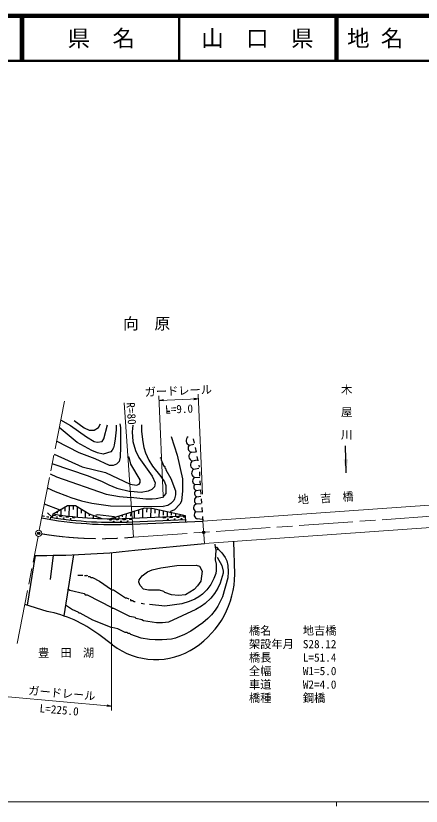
# Model space of a CAD drawing. Units: millimetres, scale not verified. Extents: x 40000 to 680000, y 20000 to 380000.
# Drawn here: x 296596 to 386862, y 204000 to 380000 of the extents above; entities that cross this region are included whole.
import ezdxf
from ezdxf.enums import TextEntityAlignment as Align

# ---------------------------------------------------------------- set-up
doc = ezdxf.new("R2010")
doc.units = ezdxf.units.MM
doc.header["$LTSCALE"] = 1000
doc.header["$PDMODE"] = 32
doc.header["$PDSIZE"] = 500
doc.linetypes.add('CHAIN', pattern=[18.5, 12, -1.5, 3.5, -1.5])
for name, color, linetype, lineweight in [('M-BGD', 7, 'Continuous', 25), ('M-BMK', 2, 'CHAIN', 13), ('M-BMK-SRVR', 3, 'Continuous', 13), ('M-STR-HTXT', 7, 'Continuous', 13), ('M-STR-STR1', 1, 'Continuous', 13), ('M-TTL', 2, 'Continuous', 140), ('M-TTL-BAND', 7, 'Continuous', 13), ('M-TTL-LINE', 7, 'Continuous', 50), ('M-TTL-TXT', 7, 'Continuous', 13)]:
    doc.layers.add(name, color=color, linetype=linetype, lineweight=lineweight)
doc.layers.add('M-BMK-HTXT', color=7, linetype='Continuous')
doc.layers.add('M-OTRS', color=6, linetype='Continuous')
doc.styles.add('@ＭＳ ゴシック', font='')
doc.styles.add('ＭＳ ゴシック', font='')
doc.styles.get('@ＭＳ ゴシック').set_extended_font_data('@MS Gothic')
doc.styles.get('ＭＳ ゴシック').set_extended_font_data('MS Gothic')

# ---------------------------------------------------------------- blocks, each defined once
blk = doc.blocks.new('open_arrow')
at = {"color": 0, "linetype": 'Continuous', "lineweight": -2}
blk.add_lwpolyline([(7.5, 1.25), (0, 0), (7.5, -1.25)], dxfattribs=at)
blk = doc.blocks.new('filled_arrow')
at = {"color": 0, "linetype": 'Continuous', "lineweight": -2}
blk.add_solid([(7.5, 1.25), (0, 0), (7.5, -1.25)], dxfattribs=at)

msp = doc.modelspace()

# ---------------------------------------------------------------- linework, layer by layer
at = {"layer": 'M-BGD'}
for p, q in [((330184, 291987), (330861, 291987)), ((336086, 285795), (336299, 284818)), ((335290, 284416), (336235, 284618)), ((336512, 283841), (336725, 282864)), ((370136, 278234), (370019, 284233)), ((335695, 282863), (336572, 282897)), ((336938, 281887), (337151, 280910)), ((335931, 280872), (336944, 281142)), ((337363, 279932), (337396, 279461)), ((336269, 279049), (337315, 279285)), ((337465, 278463), (337534, 277466)), ((336471, 277193), (337551, 277294)), ((337603, 276468), (337672, 275470)), ((336505, 275640), (337551, 275741)), ((336809, 274324), (337652, 274459)), ((336910, 272906), (337821, 273007)), ((337741, 274473), (337810, 273475)), ((302921, 271329), (306393, 269974)), ((336842, 271319), (337889, 271387)), ((337879, 272478), (337948, 271480)), ((304793, 268278), (303687, 269292)), ((304917, 269069), (308133, 270946)), ((305814, 269592), (305814, 269273)), ((306635, 270072), (306617, 268816)), ((307545, 270603), (307532, 269714)), ((308133, 270946), (309888, 270937)), ((308453, 270944), (308419, 268586)), ((309357, 270940), (309344, 270049)), ((309888, 270937), (312909, 269089)), ((310257, 270711), (310224, 268395)), ((311155, 270162), (311142, 269270)), ((312052, 269613), (312033, 268243)), ((325254, 270397), (317674, 268016)), ((322184, 269433), (322168, 268598)), ((322310, 270821), (329422, 270736)), ((322979, 269682), (322956, 268138)), ((323898, 269971), (323885, 269069)), ((324818, 270260), (324789, 268216)), ((326908, 270262), (325254, 270397)), ((325736, 270358), (325723, 269454)), ((326652, 270283), (326624, 268295)), ((334417, 268628), (326908, 270262)), ((327568, 270118), (327555, 269213)), ((328484, 269919), (328462, 268373)), ((329425, 269714), (329412, 268806)), ((330318, 269520), (330302, 268452)), ((331197, 269329), (331206, 268826)), ((336674, 269564), (338024, 269632)), ((338017, 270482), (338087, 269485)), ((304336, 267846), (304413, 268339)), ((304793, 268278), (304917, 269069)), ((304880, 268821), (305359, 268750)), ((305395, 268994), (305359, 268750)), ((306353, 268853), (306316, 268608)), ((306316, 268608), (306583, 268568)), ((306583, 268568), (306801, 268540)), ((306832, 268786), (306801, 268540)), ((307792, 268662), (307761, 268418)), ((307761, 268418), (308241, 268357)), ((308273, 268603), (308241, 268357)), ((309235, 268495), (309209, 268251)), ((309209, 268251), (309691, 268200)), ((309716, 268445), (309691, 268200)), ((312909, 269089), (315775, 268050)), ((312909, 269089), (312912, 268619)), ((313842, 268751), (313833, 268130)), ((314697, 268441), (314698, 268255)), ((317447, 268018), (317444, 267777)), ((317444, 267777), (317928, 267770)), ((317931, 268014), (317928, 267770)), ((318734, 268349), (318725, 268147)), ((318916, 268016), (318916, 267777)), ((319416, 267777), (318916, 267777)), ((319416, 268021), (319416, 267777)), ((319563, 268609), (319554, 268023)), ((320288, 268837), (320269, 268429)), ((320417, 268040), (320428, 267779)), ((320928, 267801), (320428, 267779)), ((320917, 268055), (320928, 267801)), ((321142, 269105), (321127, 268061)), ((321917, 268092), (321928, 267843)), ((322428, 267865), (321928, 267843)), ((322417, 268114), (322428, 267865)), ((322454, 268116), (334417, 268628)), ((322491, 267317), (334452, 267829)), ((329417, 268414), (329428, 268164)), ((329928, 268186), (329428, 268164)), ((329917, 268435), (329928, 268186)), ((330917, 268478), (330928, 268228)), ((331428, 268250), (330928, 268228)), ((331417, 268500), (331428, 268250)), ((332155, 269120), (332146, 268531)), ((332417, 268542), (332428, 268293)), ((332928, 268314), (332428, 268293)), ((332917, 268564), (332928, 268314)), ((333137, 268906), (333155, 268674)), ((333917, 268606), (333928, 268357)), ((334428, 268378), (333928, 268357)), ((334473, 267329), (334417, 268628)), ((338125, 267809), (337045, 267978)), ((338156, 268487), (338225, 267489)), ((322514, 266818), (338225, 267489)), ((323088, 260978), (338575, 262502)), ((340937, 262354), (341021, 261677)), ((345380, 255664), (345136, 262963)), ((341021, 261677), (341106, 260999)), ((341699, 261169), (341106, 260999)), ((300929, 259846), (299152, 248742)), ((304886, 259863), (304219, 254510)), ((309429, 259981), (307254, 246390)), ((310372, 255411), (311557, 255411)), ((317907, 252279), (317907, 252109)), ((303542, 247360), (298618, 248910)), ((317992, 248215), (317992, 248045)), ((324511, 249231), (325273, 249061)), ((318141, 239934), (315052, 242196)), ((317992, 240171), (317992, 239917))]:
    msp.add_line(p, q, dxfattribs=at)
for points in [[(319770, 289109), (319939, 288347), (319939, 284029), (319855, 281743), (319601, 280727), (319008, 280134), (318246, 279880), (317484, 279880), (314267, 281319), (310711, 282674), (305631, 285299)], [(318923, 288855), (318923, 287839), (318754, 285807), (318500, 284367), (318331, 283775), (318077, 283267), (317738, 282928), (316045, 282420), (314775, 282674), (313505, 283182), (310287, 284960), (306223, 288347)], [(306562, 290040), (308763, 288770), (312319, 286230), (314013, 285214), (314690, 285045), (315791, 285214), (316214, 285807), (316976, 288939)], [(309610, 289871), (311811, 288262), (312912, 287754), (314013, 287754), (315029, 288347), (315452, 289109)], [(322649, 288855), (322479, 287331), (322649, 285214), (323241, 283182), (324003, 281658), (326967, 277509), (327644, 275985), (327475, 275139), (326882, 274546), (326035, 274123), (324511, 273869), (322141, 274038)], [(324596, 288939), (324596, 287415), (324850, 285129), (325104, 283859), (325443, 282674), (326205, 281065), (327051, 279711), (328914, 277425)], [(331200, 286315), (332555, 282166), (333740, 276917), (333740, 274207), (333486, 271921), (333147, 271244), (331962, 269974), (331031, 269635), (330946, 269297)], [(305123, 282420), (311388, 279541), (316553, 278271), (322056, 275731)], [(322056, 275731), (323495, 275477), (324088, 275731), (324257, 276070), (324257, 276663), (322225, 280134), (321802, 281743), (321633, 281827)], [(328660, 281658), (328999, 281489), (328999, 281150), (329507, 279880), (329761, 279626), (329761, 279372), (330015, 279118), (330015, 278864), (331115, 277001), (332131, 274207), (332131, 273361), (331962, 272429), (331793, 272091), (331115, 271413), (330438, 270990), (329422, 270736)], [(304615, 280303), (312743, 277594), (315791, 276324), (317315, 275562), (319093, 274800), (322141, 274038)], [(304276, 278017), (305631, 277340), (316722, 273445), (319685, 272937), (322225, 272768)], [(328914, 277425), (329676, 276239), (330015, 275393), (330015, 273615), (329253, 272768)], [(303599, 274885), (305377, 274038), (308086, 273022), (308848, 272768), (311219, 272006), (313505, 271498), (317653, 270905), (322310, 270821)], [(329253, 272768), (327813, 272429), (326967, 272345), (325527, 272345), (322225, 272768)], [(318585, 268450), (314775, 268873), (314351, 268704)], [(341699, 261169), (342461, 260407), (343223, 259391), (343561, 258629), (343815, 257613), (343900, 256173), (343815, 254819), (342630, 250585), (341614, 248553), (341021, 247622), (340175, 246606), (339328, 245759), (338227, 244828), (335603, 242965), (334163, 242203), (332131, 241441), (331285, 241187), (329168, 241018), (327644, 241018), (326374, 241103), (324511, 241441), (322225, 242203), (321971, 242457), (321633, 242457), (321379, 242711), (320955, 242711), (319347, 243473), (317992, 243812)], [(341106, 260999), (341021, 258883), (341191, 257867), (341191, 256512), (341106, 255835), (340683, 254734), (340005, 253379), (339159, 252194), (338143, 251178), (337381, 250585), (336449, 250077), (335179, 249569), (333571, 249061), (329761, 248553), (326374, 248892)], [(341021, 261677), (341275, 261677), (341699, 261169)], [(341445, 259475), (342461, 257613), (342799, 256343), (342799, 255919), (342122, 253633), (341614, 252533), (340852, 251347), (340005, 250331), (338735, 249146), (337973, 248553), (336703, 247791), (330607, 244997), (329253, 244828), (327898, 244828), (325019, 245251), (324681, 245505), (323411, 245759), (323157, 246013), (321971, 246267), (318415, 248045), (317992, 248045)], [(312489, 255411), (312404, 255242), (312235, 255327), (311896, 255327)], [(312743, 255157), (313081, 255157), (313335, 254903), (313674, 254903), (315198, 254141), (317907, 252279)], [(308171, 252279), (308340, 252363), (308594, 252109), (311811, 251347), (312065, 251093), (312489, 251093), (317992, 248215)], [(321802, 250077), (321294, 250331), (321040, 250331), (318331, 252109), (317907, 252109)], [(322141, 250077), (322141, 249823), (322564, 249823), (322987, 249569), (323157, 249569)], [(307643, 248820), (309187, 247791), (310372, 247283), (310626, 247029), (310880, 247029), (313674, 245505), (317992, 243812)]]:
    msp.add_lwpolyline(points, dxfattribs=at)
msp.add_lwpolyline([(324088, 254395), (324765, 255327), (325951, 256173), (326967, 256597), (328914, 257105), (332470, 257613), (336788, 257697), (337465, 257443), (338058, 256343), (337804, 254141), (337042, 253041), (336280, 252279), (334417, 251093), (332809, 250924), (331285, 251093), (329761, 251601), (329591, 251771), (328575, 252109), (326120, 252109), (325019, 252363), (324257, 253125), (324003, 253887)], close=True, dxfattribs=at)
for centre in [(305753, 268387), (307267, 268167), (308811, 267986), (321522, 267475), (330445, 267876), (331989, 267926), (333502, 267976), (318405, 267425), (319999, 267435)]:
    msp.add_circle(centre, 75, dxfattribs=at)
for centre, radius, start, end in [((335508, 285414), 1022, 122.92471, 257.68498), ((335816, 283724), 869, 127.24074, 262.00101), ((336228, 281917), 1086, 119.38604, 254.14631), ((336480, 280031), 1004, 123.11134, 257.87161), ((336757, 278163), 1012, 118.84569, 253.60596), ((336811, 276423), 841, 113.86523, 248.6255), ((336931, 275045), 732, 125.61448, 260.37475), ((337207, 272099), 860, 110.18322, 244.94349), ((337155, 273636), 770, 116.70548, 251.46575), ((337124, 270407), 955, 107.12754, 241.88781), ((337190, 268848), 882, 125.79242, 260.55269), ((318276, 353112), 86398, 259.38523, 272.81187), ((318276, 353112), 85898, 259.38737, 259.72088), ((318276, 353112), 85898, 260.05439, 260.3879), ((318276, 353112), 85898, 260.71292, 272.81292), ((318276, 353112), 85098, 260.96832, 272.81463), ((302086, 454598), 194756, 269.60435, 276.19067), ((325459, 255908), 19922, 303.66507, 359.29664), ((298653, 221054), 26757, 52.19963, 79.4707), ((327742, 252330), 15679, 232.23947, 303.97028)]:
    msp.add_arc(centre, radius, start, end, dxfattribs=at)
at = {"layer": 'M-BMK'}
for p, q in [((301827, 265444), (307410, 294207)), ((322790, 263899), (400717, 269374)), ((296931, 240214), (301560, 264069))]:
    msp.add_line(p, q, dxfattribs=at)
msp.add_arc((315462, 343563), 80000, 260.59102, 275.25573, dxfattribs=at)
at = {"layer": 'M-BMK-SRVR'}
msp.add_circle((301694, 264756), 700, dxfattribs=at)
at = {"layer": 'M-OTRS'}
for p in [(301694, 264756), (338416, 264997)]:
    msp.add_point(p, dxfattribs=at)
at = {"layer": 'M-STR-HTXT'}
for p, q in [((338143, 273496), (337211, 295721)), ((329377, 273129), (328445, 295354)), ((328487, 294355), (337253, 294722)), ((322790, 263899), (320688, 293825)), ((317907, 260486), (317907, 225292)), ((294909, 228320), (317907, 226292))]:
    msp.add_line(p, q, dxfattribs=at)
at = {"layer": 'M-STR-STR1'}
for p, q in [((338225, 267489), (389733, 271108)), ((338575, 262502), (338225, 267489)), ((338575, 262502), (390083, 266121))]:
    msp.add_line(p, q, dxfattribs=at)
at = {"layer": 'M-TTL'}
msp.add_line((680000, 380000), (40000, 380000), dxfattribs=at)
at = {"layer": 'M-TTL-BAND'}
for p, q in [((40000, 205000), (579000, 205000)), ((368000, 205000), (368000, 204000))]:
    msp.add_line(p, q, dxfattribs=at)
at = {"layer": 'M-TTL-LINE'}
for p, q in [((297750, 380000), (297750, 370000)), ((298250, 380000), (298250, 370000)), ((333000, 380000), (333000, 370000)), ((367750, 380000), (367750, 370000)), ((368250, 380000), (368250, 370000)), ((40000, 370000), (680000, 370000))]:
    msp.add_line(p, q, dxfattribs=at)

# ---------------------------------------------------------------- block references
at = {"layer": 'M-BGD', "xscale": 400, "yscale": 400, "rotation": 91.1}
msp.add_blockref('filled_arrow', (370136, 278234), dxfattribs=at)
at = {"layer": 'M-STR-HTXT', "xscale": 133, "yscale": 133}
for p, rotation in [((328487, 294355), 2.4), ((337253, 294722), 182.4), ((317907, 226292), 175)]:
    msp.add_blockref('open_arrow', p, dxfattribs=dict(at, rotation=rotation))

# ---------------------------------------------------------------- texts
at = {"layer": 'M-BGD'}
for s, rotation, style, p in [('木\u3000屋\u3000川', 270, '@ＭＳ ゴシック', (368746, 298031)), ('地\u3000吉\u3000橋', 3.652, 'ＭＳ ゴシック', (359443, 270763))]:
    msp.add_text(s, height=1833, rotation=rotation, dxfattribs=dict(at, style=style)).set_placement(p, align=Align.BOTTOM_LEFT)
at = {"layer": 'M-BGD', "style": 'ＭＳ ゴシック'}
msp.add_text('豊\u3000田\u3000湖', height=1833, dxfattribs=at).set_placement((301538, 236678), align=Align.BOTTOM_LEFT)
at = {"layer": 'M-BMK-HTXT', "style": 'ＭＳ ゴシック'}
msp.add_text('向\u3000原', height=2566, dxfattribs=at).set_placement((320465, 309419), align=Align.BOTTOM_LEFT)
at = {"layer": 'M-STR-HTXT', "style": 'ＭＳ ゴシック'}
for s, rotation, p in [('ガードレール', 2.402, (332849, 295038)), ('L=9.0', 2.402, (333010, 290977)), ('ガードレール', 355, (306728, 227683)), ('L=225.0', 355, (306127, 223993))]:
    msp.add_text(s, height=1833, rotation=rotation, dxfattribs=at).set_placement(p, align=Align.BOTTOM_CENTER)
msp.add_text('R=80', height=1833, rotation=274.019, dxfattribs=at).set_placement((320688, 293825), align=Align.BOTTOM_LEFT)
for s, p in [('橋名', (348508, 241631)), ('地吉橋', (360508, 241631)), ('架設年月', (348508, 238631)), ('S28.12', (360508, 238631)), ('橋長', (348508, 235631)), ('L=51.4', (360508, 235631)), ('全幅', (348508, 232631)), ('W1=5.0', (360508, 232631)), ('車道', (348508, 229631)), ('W2=4.0', (360508, 229631)), ('橋種', (348508, 226631)), ('鋼橋', (360508, 226631))]:
    msp.add_text(s, height=1833, dxfattribs=at).set_placement(p, align=Align.BOTTOM_LEFT)
at = {"layer": 'M-TTL-TXT', "style": 'ＭＳ ゴシック'}
for s, p in [('県\u3000名', (315625, 375000)), ('山\u3000口\u3000県', (350375, 375000))]:
    msp.add_text(s, height=3666, dxfattribs=at).set_placement(p, align=Align.MIDDLE_CENTER)
msp.add_text('地 名', height=3666, dxfattribs=at).set_placement((370380, 375000), align=Align.MIDDLE_LEFT)

doc.saveas('drawing.dxf')
